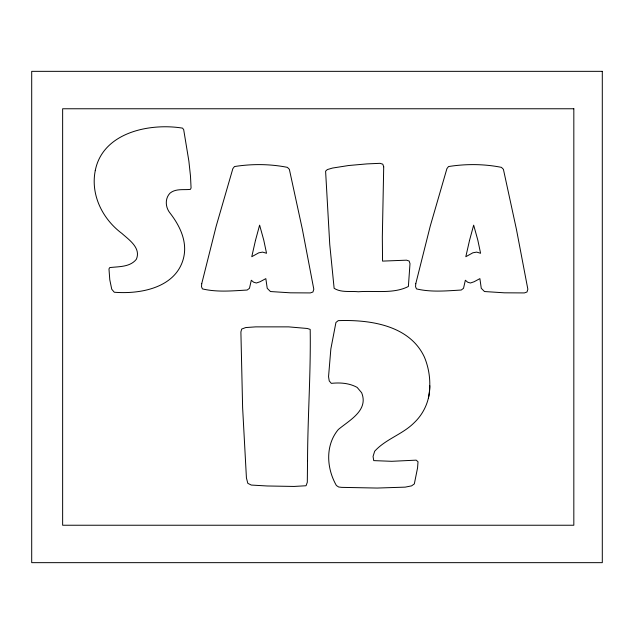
<?xml version="1.0" encoding="UTF-8"?>
<svg xmlns="http://www.w3.org/2000/svg" width="634" height="634" viewBox="0 0 634 634"><rect width="100%" height="100%" fill="white"/><g stroke="black" fill="none" stroke-linecap="round" stroke-linejoin="round"><path stroke-width="0.95" d="M428.402 398.12A70.445 70.445 0 0 0 424.408 357.116C409.54 325.091 369.717 319.536 338.239 320.638L335.933 322.484L330.853 348.946L328.547 376.675L329.244 380.939L331.313 383.364C340.086 382.413 349.302 383.071 357.14 387.398L361.642 392.731C368.822 410.428 349.334 420.255 338.294 429.543C325.068 445.409 326.542 468.344 336.392 485.517L338.699 487.015L341.694 487.364L377.206 488.053L405.221 487.134L411.593 485.866L414.335 483.908L417.56 467.876L418.02 461.766L416.181 460.149L391.733 461.306L373.743 460.617L373.054 456.464L374.67 451.249C385.591 439.124 402.424 434.425 413.986 422.91A50.062 50.062 0 0 0 429.781 385.67M307.538 460.958L307.308 482.292L306.04 485.747L294.049 486.444L267.183 485.977L251.27 485.058L247.815 483.33L246.428 477.909L242.624 407.694L240.896 331.939L241.705 329.054L245.738 327.556L255.771 326.867L288.628 326.867L307.308 328.483L310.192 329.403C310.882 373.03 307.68 417.164 307.538 460.958M383.713 166.782L382.326 237.116L382.556 261.105L406.545 260.178L409.136 261.042L410 263.633L408.383 286.465C393.563 294.128 374.678 290.459 358.345 291.767C350.364 290.887 341.235 292.845 334.134 288.312L329.751 244.494L325.599 171.164L327.326 169.579L332.517 168.05L348.66 165.514L366.88 163.905L380.02 163.326L382.793 164.19L383.713 166.782M95.258 170.617C90.424 194.852 102.55 219.031 121.887 233.431C129.051 239.874 141.255 247.973 136.334 259.314C129.962 267.255 118.859 266.486 109.722 267.588L108.977 268.943L109.785 279.776L111.742 289.231L114.278 292.234C140.376 294.342 175.555 287.891 183.4 258.624C187.767 242.006 180.048 226.037 170.086 213.135C165.387 207.5 164.713 198.696 169.967 193.188C175.832 188.33 183.551 190.145 190.374 189.384L191.072 187.997L190.493 176.125L188.877 161.139L183.686 129.661L182.537 128.131C149.782 122.782 102.684 132.387 95.258 170.617M201.731 283.699L201.501 286.695L202.42 288.89C216.883 292.377 232.385 290.879 247.157 290.039L249.463 288.312L251.31 280.244L253.616 282.201L256.382 283.01L260.075 281.742L265.836 278.627L267.223 288.312L270.449 291.537L290.396 292.813L310.343 292.924L312.942 292.005L313.806 289.231L302.386 229.397L289.358 169.326L287.4 167.36C270.219 163.913 251.753 163.786 234.477 166.552L232.86 168.628L216.202 226.108L201.731 283.699M415.777 283.699L415.547 286.695L416.475 288.89C430.93 292.377 446.439 290.879 461.211 290.039L463.517 288.312L465.356 280.244L467.662 282.201L470.436 283.01L474.121 281.742L479.89 278.627L481.269 288.312L484.495 291.537L504.442 292.813L524.397 292.924L526.989 292.005L527.853 289.231L516.441 229.397L503.412 169.326L501.446 167.36C484.265 163.913 465.8 163.786 448.523 166.552L446.915 168.628L430.248 226.108L415.777 283.699M255.462 240.46L251.769 256.722L258.807 252.8L262.611 252.11L266.534 253.259L263.76 240.12L259.615 225.125L255.462 240.46M469.509 240.46L465.816 256.722L472.853 252.8L476.657 252.11L480.58 253.259L477.814 240.12L473.661 225.125L469.509 240.46M602.3 71.341L31.7 71.341L31.7 562.659L602.3 562.659L602.3 71.341M573.825 108.763L62.639 108.763L62.639 525.237L573.825 525.237L573.825 108.763"/></g></svg>
